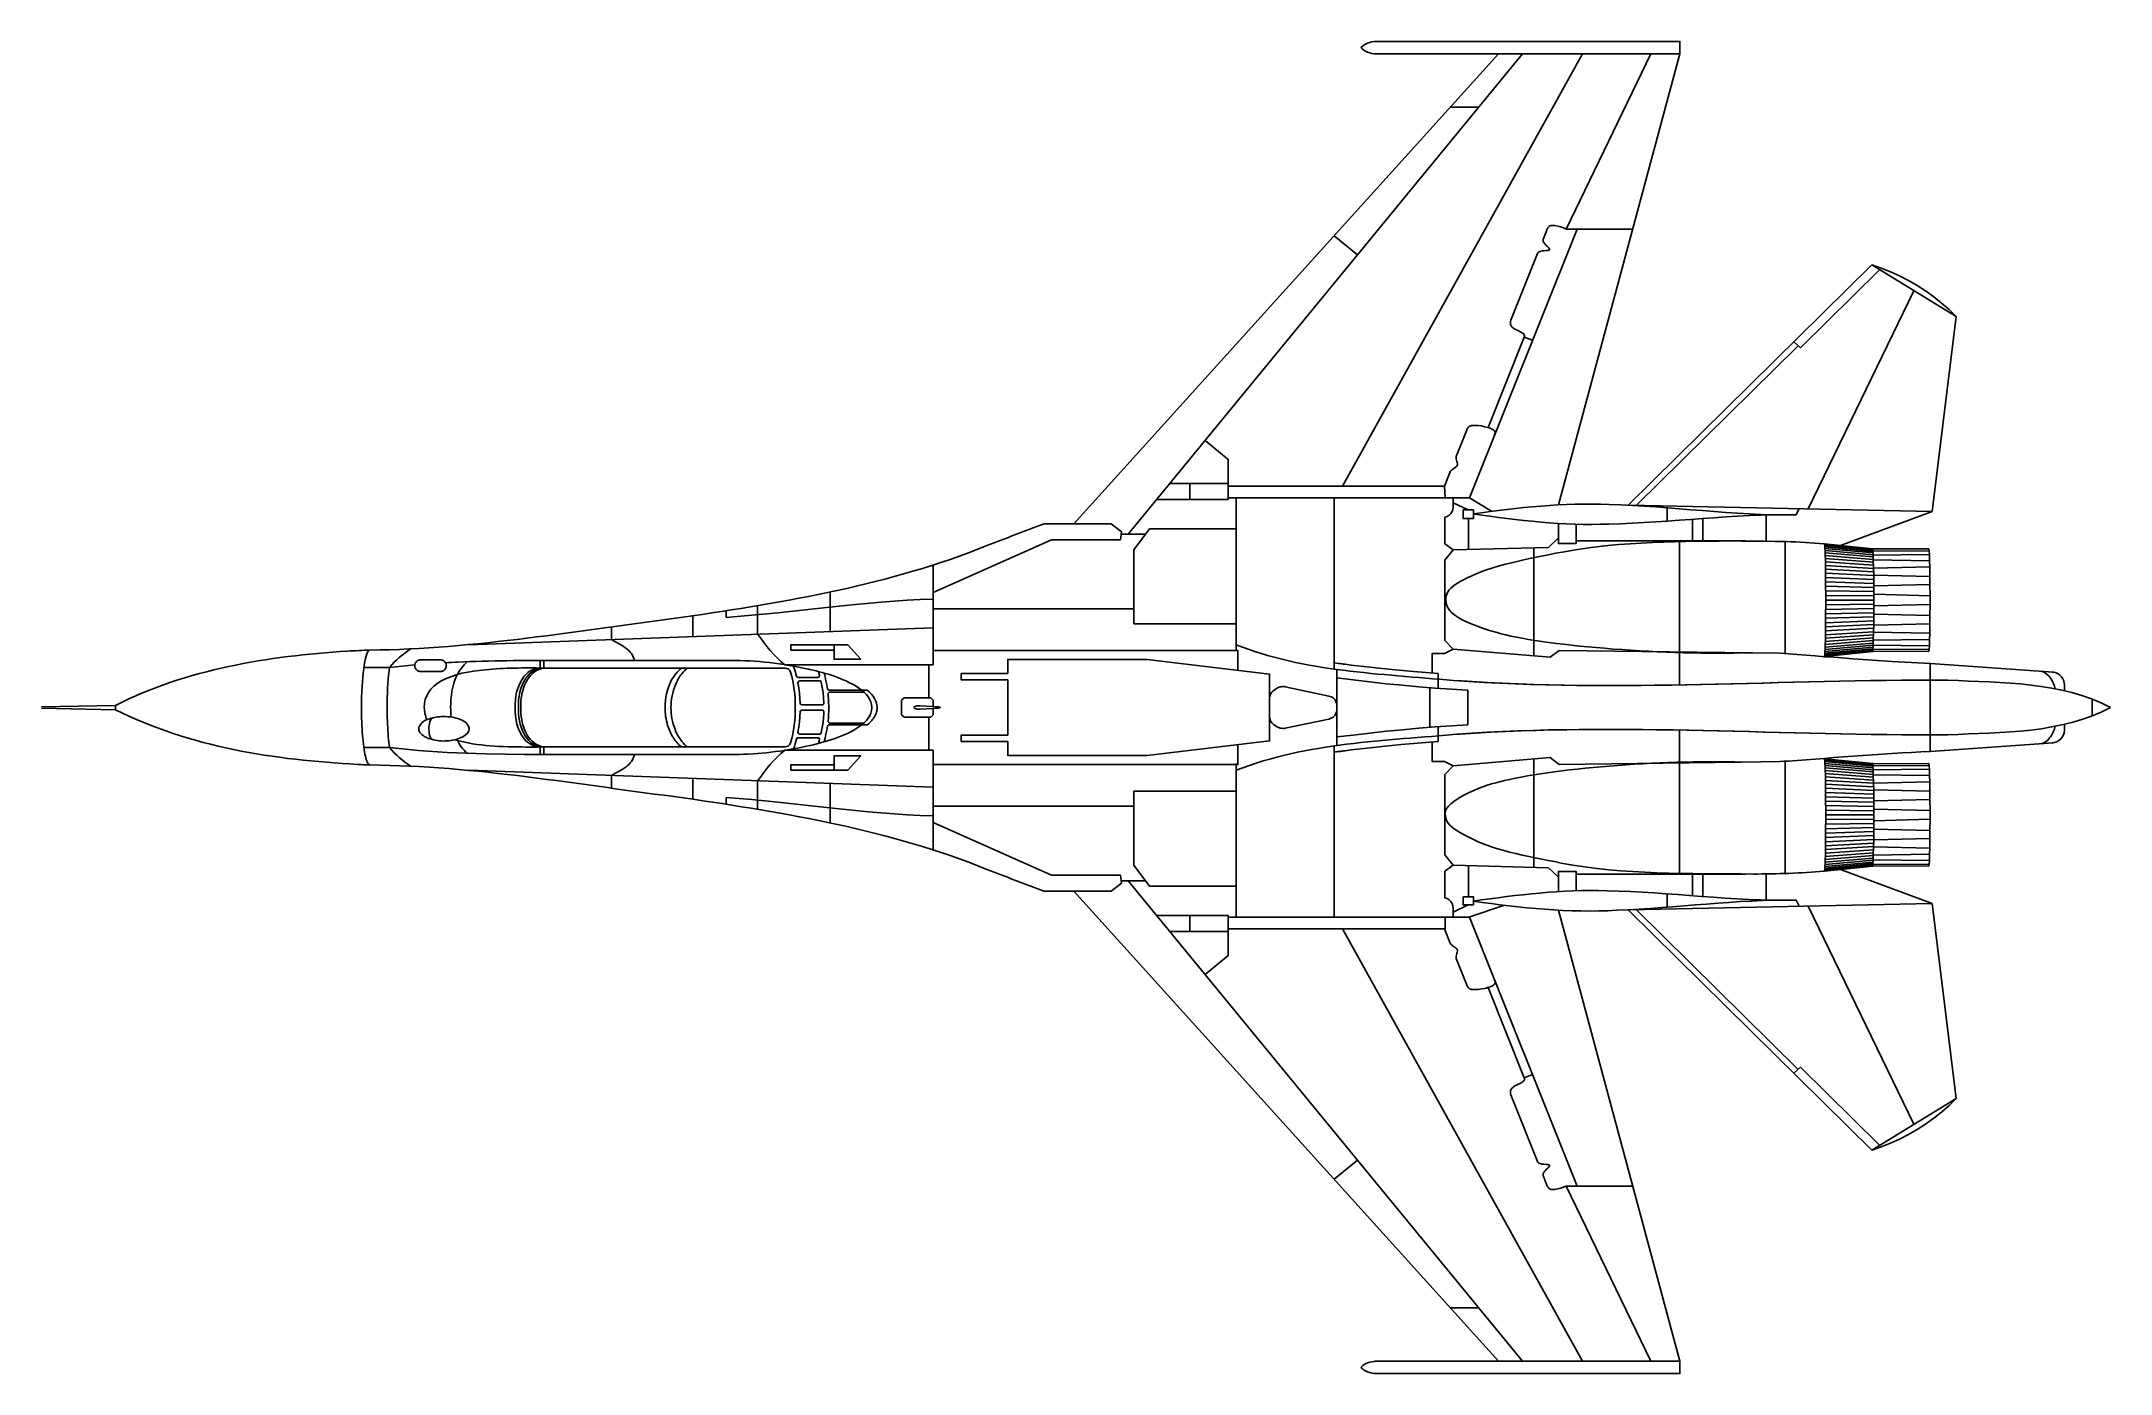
# Model space of a CAD drawing. Extents: x -236 to 154, y -126 to 126.
import ezdxf

# ---------------------------------------------------------------- set-up
doc = ezdxf.new("R2010")
doc.units = 0
doc.layers.add('Layer_1', color=7, linetype='CONTINUOUS')

msp = doc.modelspace()

# ---------------------------------------------------------------- linework, layer by layer
at = {"layer": 'Layer_1', "color": 7}
for points in [[(12.59, 124.59), (12.84, 124.82), (13.13, 125.05), (13.48, 125.26), (13.86, 125.42), (14.25, 125.55), (14.67, 125.65), (15.09, 125.74), (15.48, 125.76)], [(15.48, 123.4), (72.77, 123.4), (72.77, 125.76), (15.48, 125.76)], [(-41.56, 34.76), (38.52, 123.4)], [(-31.34, 32.82), (43.04, 123.4)], [(9.12, 41.87), (54.38, 123.4)], [(12.59, 124.59), (12.84, 124.34), (13.13, 124.11), (13.48, 123.92), (13.86, 123.73), (14.25, 123.61), (14.67, 123.5), (15.09, 123.44), (15.48, 123.4)], [(72.77, 123.4), (49.86, 38.35)], [(63.87, 90.36), (51.3, 90.36), (67.29, 123.4)], [(29.41, 113.33), (34.77, 113.33)], [(33.06, 39.66), (53.36, 90.36)], [(45.92, 85.77), (45.98, 85.88), (46.11, 85.98), (46.23, 86.06), (46.38, 86.15), (46.73, 86.23), (47.11, 86.27), (47.48, 86.31), (47.82, 86.33), (47.96, 86.36), (48.07, 86.4), (48.15, 86.42), (48.21, 86.48), (48.21, 86.52), (48.19, 86.61), (48.13, 86.69), (48.05, 86.79), (47.82, 87.02), (47.55, 87.27), (47.28, 87.54), (47.07, 87.84), (47, 87.98), (46.96, 88.13), (46.94, 88.27), (46.98, 88.4), (47.75, 90.36), (47.86, 90.57), (47.98, 90.73), (48.13, 90.86), (48.3, 90.94), (48.48, 91), (48.69, 91.03), (48.92, 91.03), (49.17, 91), (49.71, 90.9), (50.26, 90.75), (50.8, 90.57), (51.3, 90.36)], [(7.54, 89.11), (11.92, 85.5)], [(40.88, 73.16), (45.92, 85.77)], [(63.02, 38.26), (108.94, 83.58), (124.89, 73.85), (120.32, 37.09), (103.08, 30.65)], [(95.54, 67.95), (110.44, 82.64)], [(124.89, 73.85), (123.53, 75.16), (122.12, 76.41), (120.64, 77.6), (119.09, 78.68), (117.51, 79.71), (115.88, 80.66), (114.2, 81.52), (112.49, 82.29), (110.71, 82.98), (108.94, 83.58)], [(96.93, 37.59), (116.91, 78.7)], [(40.88, 73.16), (40.79, 72.89), (40.79, 72.62), (40.83, 72.35), (40.96, 72.08), (41.13, 71.87), (41.38, 71.66), (41.65, 71.49), (41.94, 71.33), (42.54, 71.03), (42.83, 70.89), (43.06, 70.74), (43.27, 70.57), (43.4, 70.41), (43.44, 70.2), (43.44, 70.07), (43.4, 69.95)], [(36.58, 52.92), (43.4, 69.95)], [(43.4, 69.95), (44.94, 69.37)], [(64.58, 38.26), (95.06, 68.36)], [(94.27, 69.09), (95.54, 67.95)], [(29.39, 44.5), (29.49, 44.68), (29.66, 44.85), (30.03, 45.14), (30.43, 45.43), (30.6, 45.56), (30.72, 45.73), (30.79, 45.89), (30.79, 46.1), (30.74, 46.31), (30.68, 46.54), (30.56, 47), (30.53, 47.23), (30.58, 47.43), (32.52, 52.29)], [(32.52, 52.29), (32.66, 52.65), (32.83, 52.92), (33.04, 53.1), (33.16, 53.19), (33.31, 53.25), (33.47, 53.29), (33.68, 53.31), (33.91, 53.33), (34.16, 53.33), (34.7, 53.29), (35.31, 53.21), (35.91, 53.08), (36.48, 52.94), (37, 52.77), (37.23, 52.67), (37.41, 52.58), (37.58, 52.48), (37.71, 52.38), (37.81, 52.27), (37.87, 52.15), (37.91, 52.02), (37.91, 51.88), (37.87, 51.71), (37.81, 51.52)], [(-12.43, 42.35), (-12.43, 46.91), (-16.81, 50.5)], [(28.35, 41.87), (29.41, 44.54)], [(-23.5, 42.35), (-12.43, 42.35), (-12.43, 39.37), (-25.96, 39.37)], [(-19.69, 39.37), (-19.69, 42.35)], [(-12.43, 41.87), (28.45, 41.87)], [(33.06, 39.66), (-12.43, 39.66)], [(-10.95, 10.87), (-10.95, 39.66)], [(7.56, 7.41), (7.56, 39.66)], [(28.51, 39.66), (28.37, 41.87)], [(33.06, 39.66), (28.59, 39.66)], [(29.97, 37.95), (29.97, 39.66)], [(33.06, 39.66), (37.21, 37.16)], [(28.45, 35.99), (28.87, 36.14), (29.24, 36.39), (29.56, 36.7), (29.78, 37.07), (29.93, 37.49), (29.97, 37.95)], [(28.45, 30.99), (28.45, 35.99)], [(29.97, 38.74), (32.83, 37.37)], [(32.91, 29.92), (32.91, 35.78)], [(63.08, 38.3), (120.32, 37.09)], [(70.37, 35.26), (70.37, 37.78)], [(75.17, 31.42), (75.17, 35.61)], [(77.09, 31.47), (77.09, 35.76)], [(89.03, 31.51), (89.03, 36.43)], [(94.7, 36.45), (95.27, 37.62)], [(-68.11, 21.83), (-45.81, 31.74), (-32.76, 31.74)], [(-47.18, 34.76), (-34.53, 34.76)], [(-47.18, 34.76), (-41.5, 34.76)], [(-34.53, 34.76), (-32.59, 33.26), (-32.76, 31.74)], [(-32.63, 32.82), (-28.05, 32.82)], [(-30.23, 29.86), (-27.3, 33.82)], [(-10.95, 33.82), (-27.3, 33.82)], [(47.98, 30.32), (49.84, 32.09)], [(49.84, 34.82), (49.84, 31.03), (53.18, 31.03), (53.18, 34.7)], [(85.11, 31.53), (53.18, 31.53)], [(72.69, 4.34), (72.69, 31.53)], [(92.6, 10.33), (92.6, 31.42)], [(-30.23, 29.86), (-30.23, 15.91), (-10.95, 15.91)], [(30.01, 29.84), (28.45, 30.99)], [(30.01, 11.1), (28.45, 12.77), (28.45, 27.88), (30.01, 29.84), (47.98, 30.32)], [(45.23, 9.85), (45.23, 30.26)], [(58.35, 30.61), (58.39, 30.61)], [(100.02, 30.99), (109.13, 30.07)], [(100.02, 30.99), (100.1, 30.42), (100.14, 29.26), (100.21, 27.57), (100.23, 26.19), (100.25, 24.65), (100.25, 22.98), (100.27, 21.25), (100.27, 20.38)], [(100.04, 30.97), (109.13, 30.05)], [(100.06, 30.84), (109.15, 29.94)], [(100.08, 30.67), (109.17, 29.78)], [(100.1, 30.42), (109.19, 29.55)], [(100.12, 30.09), (109.21, 29.26)], [(100.14, 29.71), (109.23, 28.9)], [(100.14, 29.26), (109.23, 28.51)], [(100.16, 28.76), (109.25, 28.03)], [(100.19, 28.19), (109.28, 27.51)], [(100.21, 27.57), (109.28, 26.94)], [(109.09, 30.01), (119.7, 30.05)], [(109.13, 30.07), (109.17, 29.78), (109.23, 28.86), (109.25, 28.03), (109.3, 26.42), (109.32, 25.09), (109.34, 23.04), (109.34, 21.48)], [(109.15, 30.01), (119.74, 30.05)], [(109.17, 29.69), (119.78, 29.63)], [(109.23, 28.86), (119.82, 28.99)], [(109.25, 27.96), (119.87, 27.8)], [(119.7, 30.05), (119.78, 29.63), (119.82, 28.99), (119.87, 27.8), (119.89, 26.63), (119.93, 24.84), (119.93, 23.31), (119.95, 21.19)], [(-68.11, 8.18), (-68.11, 27.03)], [(100.21, 26.9), (109.3, 26.34)], [(100.23, 26.19), (109.3, 25.69)], [(100.23, 25.42), (109.32, 25)], [(100.25, 24.65), (109.32, 24.27)], [(100.25, 23.82), (109.32, 23.52)], [(109.3, 26.42), (119.89, 26.63)], [(109.32, 25.09), (119.93, 24.84)], [(-107.16, 17.06), (-102.28, 17.5), (-97.4, 18), (-87.65, 19.06), (-82.77, 19.56), (-77.89, 20), (-75.45, 20.19), (-73.01, 20.33), (-70.55, 20.46), (-68.11, 20.56)], [(-87.54, 14.43), (-87.54, 21.88)], [(100.02, 9.76), (100.1, 10.33), (100.14, 11.49), (100.21, 13.18), (100.23, 14.58), (100.25, 16.1), (100.25, 17.77), (100.27, 19.5), (100.27, 20.38)], [(100.25, 22.98), (109.34, 22.75)], [(100.25, 22.13), (109.34, 21.98)], [(100.27, 21.25), (109.34, 21.17)], [(109.34, 20.38), (100.27, 20.38)], [(100.27, 19.5), (109.34, 19.58)], [(109.13, 10.68), (109.17, 10.97), (109.23, 11.89), (109.25, 12.72), (109.3, 14.33), (109.32, 15.66), (109.34, 17.71), (109.34, 19.27), (109.34, 21.48)], [(109.34, 23.04), (119.93, 23.31)], [(109.34, 21.48), (119.95, 21.19)], [(109.34, 21.48), (119.95, 21.19)], [(109.34, 19.27), (119.95, 19.56)], [(119.7, 10.7), (119.78, 11.14), (119.82, 11.77), (119.87, 12.95), (119.89, 14.12), (119.93, 15.91), (119.93, 17.44), (119.95, 19.56), (119.95, 21.19)], [(-107.16, 17.06), (-107.16, 18.37)], [(-68.11, 18.75), (-30.23, 18.75)], [(100.23, 15.33), (109.32, 15.77)], [(100.25, 18.62), (109.34, 18.77)], [(100.25, 17.77), (109.34, 18)], [(100.25, 16.94), (109.32, 17.23)], [(100.25, 16.1), (109.32, 16.48)], [(109.32, 15.66), (119.93, 15.91)], [(109.34, 17.71), (119.93, 17.44)], [(-155.71, 11.95), (-68.11, 15.14)], [(-128.8, 12.93), (-128.8, 15.31)], [(-128.8, 12.93), (-128.13, 12.58), (-127.45, 12.2), (-126.76, 11.79), (-126.11, 11.33), (-125.53, 10.85), (-125.26, 10.58), (-125.03, 10.29), (-124.84, 9.99), (-124.67, 9.66), (-124.55, 9.33), (-124.46, 8.97)], [(-86.79, 10.91), (-94.94, 10.91), (-94.94, 11.95), (-84.21, 11.95)], [(-86.79, 11.95), (-86.79, 9.2), (-81.75, 9.2), (-84.21, 11.95)], [(100.14, 11.49), (109.23, 12.25)], [(100.14, 11.04), (109.23, 11.85)], [(100.16, 12), (109.25, 12.72)], [(100.19, 12.56), (109.28, 13.25)], [(100.21, 13.85), (109.3, 14.41)], [(100.21, 13.18), (109.28, 13.81)], [(100.23, 14.58), (109.3, 15.08)], [(109.23, 11.89), (119.82, 11.77)], [(109.25, 12.79), (119.87, 12.95)], [(109.3, 14.33), (119.89, 14.12)], [(-175.94, 0.11), (-175.94, 1.11), (-175.92, 2.09), (-175.87, 3.07), (-175.83, 4.03), (-175.77, 4.95), (-175.71, 5.82), (-175.62, 6.64), (-175.52, 7.41), (-175.42, 8.12), (-175.31, 8.76), (-175.19, 9.33), (-175.06, 9.81), (-174.94, 10.22), (-174.79, 10.54), (-174.64, 10.77), (-174.5, 10.91), (-174.35, 10.95)], [(-175.5, 7.66), (-170.66, 7.66), (-170.25, 8.16), (-169.79, 8.64), (-169.31, 9.12), (-168.81, 9.56), (-167.76, 10.39), (-166.68, 11.16)], [(-170.66, 7.66), (-169.47, 7.78), (-168.29, 7.91), (-167.08, 8.03), (-165.89, 8.14)], [(-164.8, 9.1), (-164.95, 9.1), (-165.08, 9.06), (-165.2, 9.03), (-165.33, 8.97), (-165.43, 8.91), (-165.53, 8.83), (-165.62, 8.72), (-165.7, 8.62), (-165.78, 8.51), (-165.83, 8.39), (-165.87, 8.26), (-165.89, 8.14), (-165.91, 8.01), (-165.89, 7.87), (-165.87, 7.74), (-165.83, 7.62), (-165.78, 7.49), (-165.7, 7.39), (-165.62, 7.28), (-165.53, 7.18), (-165.43, 7.12), (-165.33, 7.03), (-165.2, 6.99), (-165.08, 6.95), (-164.95, 6.93), (-164.8, 6.91)], [(-164.8, 9.1), (-161.03, 9.1)], [(-161.03, 6.91), (-160.91, 6.93), (-160.78, 6.95), (-160.66, 6.99), (-160.53, 7.03), (-160.43, 7.12), (-160.32, 7.18), (-160.22, 7.28), (-160.13, 7.39), (-160.07, 7.49), (-160.01, 7.62), (-159.97, 7.74), (-159.95, 7.87), (-159.95, 8.01), (-159.95, 8.14), (-159.97, 8.26), (-160.01, 8.39), (-160.07, 8.51), (-160.13, 8.62), (-160.22, 8.72), (-160.32, 8.83), (-160.43, 8.91), (-160.53, 8.97), (-160.66, 9.03), (-160.78, 9.06), (-160.91, 9.1), (-161.03, 9.1)], [(-160.09, 8.56), (-159.51, 8.6), (-158.95, 8.62), (-158.36, 8.64), (-157.78, 8.68), (-156.61, 8.72), (-155.46, 8.76), (-154.3, 8.81), (-153.15, 8.85), (-151.98, 8.87), (-150.82, 8.89), (-149.67, 8.93), (-148.5, 8.93), (-147.33, 8.95), (-146.19, 8.97), (-145.02, 8.97), (-143.87, 8.97), (-142.71, 8.97), (-141.54, 8.97)], [(-142.25, 7.55), (-142.25, 8.97)], [(-141.54, 8.97), (-105.49, 8.97)], [(-141.54, 7.55), (-141.54, 8.97)], [(-68.11, 8.18), (-96.09, 8.18)], [(-93.88, 6.05), (-94.13, 6.99), (-94.44, 7.91)], [(-68.95, 1.93), (-68.95, 8.18)], [(-10.6, 7.14), (-10.6, 10.85), (-68.11, 10.85)], [(-54.02, 6.51), (-54.02, 9.18), (-27.75, 9.18), (-4.63, 6.41), (-4.63, 0.11)], [(7.56, 8.51), (8, 8.45), (8.35, 8.41), (8.67, 8.39), (8.92, 8.35), (9.12, 8.33), (9.29, 8.31), (9.6, 8.26), (10.77, 8.12), (13.13, 7.83), (17.82, 7.33), (22.49, 6.89), (27.18, 6.51)], [(26.03, 6.6), (26.03, 10.31), (28.37, 10.31), (30.01, 11.1), (48.26, 9.58), (49.99, 10.85), (91.66, 10.33)], [(84.61, 10.42), (91.66, 10.33)], [(91.66, 10.33), (93.24, 10.22), (94.89, 10.1), (96.58, 9.97), (98.29, 9.85), (100.04, 9.7), (101.81, 9.58), (105.44, 9.29), (109.09, 9.03), (112.78, 8.78), (116.45, 8.58), (120.03, 8.41), (143.19, 6.78)], [(100.02, 9.76), (109.13, 10.68)], [(100.04, 9.81), (109.13, 10.7)], [(100.06, 9.91), (109.15, 10.81)], [(100.08, 10.08), (109.17, 10.97)], [(100.1, 10.33), (109.19, 11.2)], [(100.12, 10.66), (109.21, 11.49)], [(109.09, 10.74), (119.7, 10.7)], [(109.15, 10.74), (119.74, 10.7)], [(109.17, 11.06), (119.78, 11.14)], [(119.99, 8.41), (119.99, 0.11)], [(-171.1, 0.11), (-171.1, 1.03), (-171.08, 1.95), (-171.06, 2.86), (-171.02, 3.74), (-170.95, 4.62), (-170.89, 5.43), (-170.83, 6.22), (-170.75, 6.97), (-170.66, 7.66)], [(-161.03, 6.91), (-164.8, 6.91)], [(-141.31, 7.55), (-141.24, 7.55), (-141.18, 7.55)], [(-141.18, 7.55), (-96.05, 7.55)], [(-95.01, 6.76), (-95.15, 7.08), (-95.38, 7.33), (-95.7, 7.49), (-96.05, 7.55)], [(-93.88, 6.05), (-93.82, 5.91), (-93.71, 5.82), (-93.57, 5.8)], [(-93.28, 5.16), (-93.46, 5.09), (-93.59, 4.95), (-93.61, 4.74)], [(-93.19, 0.93), (-93.24, 1.88), (-93.32, 2.84), (-93.44, 3.8), (-93.61, 4.74)], [(-93.57, 5.8), (-89.86, 5.8)], [(-93.28, 5.16), (-89.52, 5.16)], [(-89.86, 5.8), (-89.69, 5.82), (-89.59, 5.93), (-89.52, 6.07), (-89.52, 6.22)], [(-89.52, 6.22), (-89.71, 6.89)], [(-89.21, 4.89), (-89.27, 5.01), (-89.38, 5.12), (-89.52, 5.16)], [(-88.71, 0.95), (-88.77, 1.95), (-88.88, 2.93), (-89.02, 3.91), (-89.21, 4.89)], [(-88.04, 3.66), (-88.17, 4.41), (-88.32, 5.14), (-88.48, 5.89), (-88.69, 6.62)], [(-54.02, 6.51), (-62.82, 6.51), (-62.82, 5.32), (-54.02, 5.32)], [(-54.02, 0.11), (-54.02, 5.32)], [(-4.63, 1.95), (-4.61, 2.18), (-4.55, 2.38), (-4.47, 2.61), (-4.34, 2.82), (-4.2, 3.01), (-4.01, 3.2), (-3.59, 3.53), (-3.13, 3.8), (-2.63, 3.99), (-2.38, 4.03), (-2.13, 4.07), (-1.9, 4.07), (-1.67, 4.03)], [(-1.67, 4.03), (6.54, 2.28)], [(8.06, -2.66), (8.06, 7.35)], [(8.06, 5.68), (11.15, 5.3), (14.25, 4.93), (17.34, 4.59), (20.42, 4.3), (23.51, 4.03), (26.59, 3.78), (29.68, 3.55), (32.77, 3.36)], [(27.18, 3.74), (27.18, 6.51)], [(145.3, 3.28), (145.3, 4.3)], [(-236.33, 0.26), (-222.38, 0.51)], [(-222.38, 0.11), (-222.38, 0.51)], [(-222.38, 0.11), (-222.38, -0.3)], [(-175.94, 0.11), (-175.94, -0.58), (-175.92, -1.24), (-175.92, -1.91), (-175.9, -2.58), (-175.85, -3.24), (-175.83, -3.87), (-175.79, -4.49), (-175.75, -5.1), (-175.69, -5.7), (-175.64, -6.27), (-175.58, -6.79), (-175.5, -7.31), (-175.44, -7.79), (-175.37, -8.25), (-175.29, -8.66), (-175.21, -9.04), (-175.12, -9.39), (-175.04, -9.69), (-174.94, -9.96), (-174.85, -10.21), (-174.75, -10.39), (-174.64, -10.54), (-174.56, -10.64), (-174.46, -10.71), (-174.35, -10.73)], [(-171.1, 0.11), (-171.1, -0.53), (-171.1, -1.16), (-171.08, -1.81), (-171.06, -2.43), (-171.04, -3.06), (-171, -3.66), (-170.98, -4.24), (-170.93, -4.83), (-170.89, -5.39), (-170.83, -5.93), (-170.79, -6.45), (-170.72, -6.95), (-170.66, -7.43)], [(-93.19, 0.93), (-93.15, 0.76), (-93.03, 0.65), (-92.86, 0.59)], [(-92.86, 0.59), (-89.05, 0.59)], [(-89.05, 0.59), (-88.88, 0.65), (-88.75, 0.78), (-88.71, 0.95)], [(-88.04, 3.66), (-87.98, 3.51), (-87.86, 3.41), (-87.71, 3.36)], [(-87.59, 3.03), (-87.75, 2.99), (-87.88, 2.84), (-87.92, 2.68)], [(-87.77, 0.11), (-87.82, 1.38), (-87.92, 2.68)], [(-87.77, 0.11), (-87.79, -0.53), (-87.82, -1.16), (-87.86, -1.81), (-87.92, -2.45)], [(-80.54, 3.36), (-87.71, 3.36)], [(-87.59, 3.03), (-81.16, 3.03)], [(-80.54, 3.36), (-80.12, 2.99), (-79.75, 2.61), (-79.43, 2.24), (-79.16, 1.84), (-78.96, 1.43), (-78.79, 0.99), (-78.7, 0.57), (-78.66, 0.11)], [(-80.54, -3.14), (-80.33, -2.95), (-80.12, -2.79), (-79.93, -2.6), (-79.75, -2.41), (-79.58, -2.2), (-79.43, -2.01), (-79.29, -1.81), (-79.16, -1.62), (-79.04, -1.41), (-78.96, -1.2), (-78.85, -0.99), (-78.79, -0.78), (-78.73, -0.55), (-78.7, -0.35), (-78.66, -0.12), (-78.66, 0.11)], [(-74.06, 1.47), (-73.58, 1.93)], [(-74.06, 0.11), (-74.06, 1.47)], [(-74.06, 0.11), (-74.06, -1.24)], [(-73.58, 1.93), (-68.57, 1.93)], [(-71.72, 0.11), (-71.7, 0.17), (-71.66, 0.24), (-71.58, 0.28), (-71.47, 0.32), (-71.35, 0.36), (-71.2, 0.4), (-71.05, 0.43), (-70.89, 0.43), (-70.72, 0.43), (-70.55, 0.43)], [(-71.72, 0.11), (-71.72, 0.09), (-71.7, 0.07), (-71.7, 0.05), (-71.68, 0.01), (-71.66, -0.01), (-71.64, -0.03), (-71.6, -0.05), (-71.55, -0.08), (-71.51, -0.1), (-71.47, -0.1), (-71.43, -0.12), (-71.39, -0.14), (-71.32, -0.16), (-71.26, -0.16), (-71.2, -0.18), (-71.14, -0.18), (-71.07, -0.2), (-71.01, -0.2), (-70.95, -0.2), (-70.89, -0.2), (-70.8, -0.2), (-70.74, -0.2), (-70.68, -0.2), (-70.62, -0.2), (-70.55, -0.2)], [(-70.55, 0.43), (-67.11, 0.22)], [(-70.55, -0.2), (-67.11, 0.01)], [(-68.57, 1.93), (-68.11, 1.47)], [(-68.11, 1.47), (-68.11, 0.28)], [(-67.53, 0.11), (-67.53, 0.13), (-67.51, 0.15), (-67.49, 0.17), (-67.45, 0.17), (-67.38, 0.2), (-67.32, 0.22), (-67.26, 0.22), (-67.2, 0.22), (-67.11, 0.22), (-67.05, 0.22), (-66.99, 0.22), (-66.93, 0.2), (-66.88, 0.17), (-66.84, 0.17), (-66.8, 0.15), (-66.78, 0.13), (-66.78, 0.11)], [(-67.53, 0.11), (-67.53, 0.09), (-67.51, 0.07), (-67.49, 0.07), (-67.47, 0.05), (-67.45, 0.05), (-67.43, 0.03), (-67.38, 0.03), (-67.34, 0.03), (-67.3, 0.01), (-67.26, 0.01), (-67.22, 0.01), (-67.18, 0.01), (-67.13, 0.01), (-67.09, 0.01), (-67.05, 0.01), (-67.01, 0.01), (-66.97, 0.03), (-66.93, 0.03), (-66.91, 0.03), (-66.86, 0.05), (-66.84, 0.05), (-66.82, 0.07), (-66.8, 0.07), (-66.78, 0.09), (-66.78, 0.11)], [(-54.02, 0.11), (-54.02, -5.1)], [(-54.02, -6.29), (-54.02, -8.96), (-27.75, -8.96), (-4.63, -6.18), (-4.63, 0.11)], [(8.06, 0.38), (8.02, 0.82), (7.87, 1.24), (7.64, 1.59), (7.33, 1.91), (6.96, 2.13), (6.54, 2.28)], [(8.06, 2.89), (8.06, -7.12)], [(25.57, 0.11), (25.57, 3.86)], [(25.57, 0.11), (25.57, -3.64)], [(32.77, 0.11), (32.77, 3.36)], [(32.77, 0.11), (32.77, -3.14)], [(119.99, -8.21), (119.99, 0.11)], [(150.55, 0.11), (150.55, 1.7)], [(150.55, 0.11), (150.55, -1.47)], [(-236.33, -0.03), (-222.38, -0.3)], [(-93.19, -0.7), (-93.24, -1.66), (-93.32, -2.62), (-93.44, -3.58), (-93.61, -4.54)], [(-92.86, -0.39), (-93.03, -0.43), (-93.15, -0.53), (-93.19, -0.7)], [(-92.86, -0.39), (-89.05, -0.39)], [(-88.71, -0.72), (-88.73, -1.22), (-88.77, -1.72), (-88.88, -2.7), (-89.02, -3.68), (-89.21, -4.66)], [(-88.71, -0.72), (-88.75, -0.55), (-88.88, -0.43), (-89.05, -0.39)], [(-88.04, -3.43), (-88.17, -4.18), (-88.32, -4.91), (-88.48, -5.66), (-88.69, -6.39)], [(-87.71, -3.14), (-87.86, -3.18), (-87.98, -3.29), (-88.04, -3.43)], [(-87.92, -2.45), (-87.88, -2.62), (-87.75, -2.76), (-87.59, -2.83)], [(-80.54, -3.14), (-87.71, -3.14)], [(-87.59, -2.83), (-81.16, -2.83)], [(-74.06, -1.24), (-73.58, -1.7)], [(-73.58, -1.7), (-68.57, -1.7)], [(-68.95, -1.7), (-68.95, -7.96)], [(-68.57, -1.7), (-68.11, -1.24)], [(-68.11, -1.24), (-68.11, -0.05)], [(-4.63, -1.72), (-4.61, -1.95), (-4.55, -2.16), (-4.47, -2.39), (-4.34, -2.6), (-4.2, -2.79), (-4.01, -2.97), (-3.82, -3.16), (-3.59, -3.31), (-3.36, -3.45), (-3.13, -3.58), (-2.88, -3.68), (-2.63, -3.77), (-2.38, -3.81), (-2.13, -3.85), (-1.9, -3.85), (-1.67, -3.81)], [(-1.67, -3.81), (6.54, -2.06)], [(6.54, -2.06), (6.96, -1.91), (7.33, -1.68), (7.64, -1.39), (7.87, -1.01), (8.02, -0.6), (8.06, -0.16)], [(8.06, -5.45), (11.15, -5.08), (14.25, -4.7), (17.34, -4.37), (20.42, -4.08), (23.51, -3.81), (26.59, -3.56), (29.68, -3.33), (32.77, -3.14)], [(27.18, -3.51), (27.18, -6.29)], [(145.3, -3.06), (145.3, -4.08)], [(-175.5, -7.43), (-170.66, -7.43), (-170.25, -7.93), (-169.79, -8.43), (-169.31, -8.89), (-168.81, -9.33), (-168.29, -9.75), (-167.76, -10.17), (-167.22, -10.56), (-166.68, -10.94)], [(-170.66, -7.43), (-168.85, -7.64), (-167.03, -7.81), (-165.22, -7.98), (-163.41, -8.12), (-161.59, -8.25), (-159.76, -8.35), (-157.95, -8.43), (-156.13, -8.52), (-154.3, -8.58), (-152.48, -8.64), (-148.84, -8.71), (-145.19, -8.75), (-141.54, -8.75)], [(-142.25, -7.33), (-142.25, -8.75)], [(-141.54, -7.33), (-141.54, -8.75)], [(-141.18, -7.33), (-96.05, -7.33)], [(-96.05, -7.33), (-95.7, -7.27), (-95.38, -7.12), (-95.15, -6.85), (-95.01, -6.54)], [(-93.88, -5.83), (-94.13, -6.77), (-94.28, -7.23), (-94.44, -7.68)], [(-93.57, -5.58), (-93.71, -5.6), (-93.82, -5.7), (-93.88, -5.83)], [(-93.61, -4.54), (-93.59, -4.72), (-93.46, -4.87), (-93.28, -4.93)], [(-93.57, -5.58), (-89.86, -5.58)], [(-93.28, -4.93), (-89.52, -4.93)], [(-89.52, -6), (-89.52, -5.85), (-89.59, -5.7), (-89.69, -5.6), (-89.86, -5.58)], [(-89.52, -6), (-89.71, -6.66)], [(-89.52, -4.93), (-89.38, -4.89), (-89.27, -4.79), (-89.21, -4.66)], [(-10.6, -6.91), (-10.6, -10.64), (-68.11, -10.64)], [(-54.02, -6.29), (-62.82, -6.29), (-62.82, -5.1), (-54.02, -5.1)], [(7.56, -8.29), (7.79, -8.27), (8, -8.25), (8.19, -8.21), (8.35, -8.18), (8.52, -8.16), (8.67, -8.16), (8.79, -8.14), (8.92, -8.12), (9.12, -8.1), (9.29, -8.08), (9.6, -8.04), (10.77, -7.89), (13.13, -7.6), (15.46, -7.35), (17.82, -7.1), (20.15, -6.87), (22.49, -6.66), (24.84, -6.48), (27.18, -6.29)], [(7.56, -7.18), (7.56, -39.43)], [(26.03, -6.37), (26.03, -10.08), (28.37, -10.08), (30.01, -10.89), (48.26, -9.35), (49.99, -10.62), (84.32, -10.19), (91.66, -10.1)], [(72.69, -4.12), (72.69, -31.3)], [(91.66, -10.1), (92.45, -10.04), (93.24, -10), (94.06, -9.94), (94.89, -9.87), (96.58, -9.75), (98.29, -9.62), (100.04, -9.48), (101.81, -9.35), (103.6, -9.21), (105.44, -9.06), (109.09, -8.81), (112.78, -8.56), (114.61, -8.46), (116.45, -8.35), (118.24, -8.27), (120.03, -8.18), (143.19, -6.56)], [(145.29, -4.19), (145.3, -4.13), (145.3, -4.08)], [(-141.54, -8.75), (-105.49, -8.75)], [(-128.8, -12.71), (-128.49, -12.54), (-128.13, -12.35), (-127.45, -11.98), (-126.76, -11.56), (-126.42, -11.35), (-126.11, -11.12), (-125.8, -10.87), (-125.53, -10.62), (-125.26, -10.35), (-125.03, -10.06), (-124.84, -9.77), (-124.67, -9.44), (-124.61, -9.29), (-124.55, -9.1), (-124.51, -8.94), (-124.46, -8.75)], [(-68.11, -7.96), (-96.09, -7.96)], [(-86.79, -10.69), (-94.94, -10.69), (-94.94, -11.73), (-84.21, -11.73)], [(-86.79, -11.73), (-86.79, -8.98), (-81.75, -8.98), (-84.21, -11.73)], [(-68.11, -7.96), (-68.11, -26.8)], [(-10.95, -10.44), (-10.95, -39.43)], [(30.01, -10.89), (28.45, -12.54), (28.45, -27.66), (30.01, -29.62), (47.98, -30.12)], [(45.23, -9.62), (45.23, -30.03)], [(84.32, -10.19), (91.66, -10.1)], [(92.6, -10.1), (92.6, -31.2)], [(100.02, -9.54), (109.13, -10.46)], [(100.02, -9.54), (100.1, -10.1), (100.14, -11.27), (100.21, -12.96), (100.23, -14.36), (100.25, -15.9), (100.25, -17.54), (100.27, -19.28), (100.27, -20.15)], [(100.04, -9.58), (109.13, -10.48)], [(100.06, -9.69), (109.15, -10.58)], [(100.08, -9.85), (109.17, -10.75)], [(100.1, -10.1), (109.19, -10.98)], [(100.12, -10.44), (109.21, -11.27)], [(100.14, -10.81), (109.23, -11.62)], [(100.14, -11.27), (109.23, -12.04)], [(109.09, -10.52), (119.7, -10.48)], [(109.13, -10.46), (109.17, -10.75), (109.23, -11.67), (109.25, -12.5), (109.3, -14.13), (109.32, -15.44), (109.34, -17.48), (109.34, -19.05), (109.34, -21.26)], [(109.15, -10.52), (119.74, -10.48)], [(109.17, -10.83), (119.78, -10.92)], [(109.23, -11.67), (119.82, -11.54)], [(119.7, -10.48), (119.78, -10.92), (119.82, -11.54), (119.87, -12.73), (119.89, -13.9), (119.93, -15.69), (119.93, -17.21), (119.95, -19.34), (119.95, -20.96)], [(-155.71, -11.73), (-68.11, -14.92)], [(-128.8, -12.71), (-128.8, -15.08)], [(-87.54, -14.21), (-87.54, -21.65)], [(100.16, -11.77), (109.25, -12.5)], [(100.19, -12.33), (109.28, -13.02)], [(100.21, -12.96), (109.28, -13.58)], [(100.21, -13.63), (109.3, -14.19)], [(100.23, -14.36), (109.3, -14.86)], [(100.23, -15.11), (109.32, -15.54)], [(109.25, -12.56), (119.87, -12.73)], [(109.3, -14.13), (119.89, -13.9)], [(109.32, -15.44), (119.93, -15.69)], [(-107.16, -16.84), (-107.16, -18.15)], [(-107.16, -16.84), (-104.72, -17.04), (-102.28, -17.27), (-99.84, -17.52), (-97.4, -17.77), (-87.65, -18.84), (-85.21, -19.09), (-82.77, -19.34), (-80.33, -19.57), (-77.89, -19.78), (-75.45, -19.96), (-73.01, -20.11), (-70.55, -20.23), (-68.11, -20.34)], [(-68.11, -18.52), (-30.23, -18.52)], [(-30.23, -29.64), (-30.23, -15.69), (-10.95, -15.69)], [(100.25, -15.9), (109.32, -16.25)], [(100.25, -16.71), (109.32, -17)], [(100.25, -17.54), (109.34, -17.77)], [(100.25, -18.4), (109.34, -18.57)], [(100.27, -19.28), (109.34, -19.36)], [(109.34, -17.48), (119.93, -17.21)], [(109.34, -19.05), (119.95, -19.34)], [(-68.11, -21.61), (-45.81, -31.51), (-32.76, -31.51)], [(100.02, -30.76), (100.1, -30.2), (100.14, -29.03), (100.21, -27.34), (100.23, -25.97), (100.25, -24.42), (100.25, -22.76), (100.27, -21.03), (100.27, -20.15)], [(100.25, -21.9), (109.34, -21.76)], [(100.25, -22.76), (109.34, -22.53)], [(100.25, -23.59), (109.32, -23.3)], [(109.34, -20.15), (100.27, -20.15)], [(100.27, -21.03), (109.34, -20.96)], [(109.13, -29.84), (109.17, -29.55), (109.23, -28.64), (109.25, -27.8), (109.3, -26.2), (109.32, -24.86), (109.34, -22.82), (109.34, -21.26)], [(109.34, -21.26), (119.95, -20.96)], [(109.34, -21.26), (119.95, -20.96)], [(109.34, -22.82), (119.93, -23.09)], [(119.7, -29.82), (119.78, -29.41), (119.82, -28.76), (119.87, -27.57), (119.89, -26.4), (119.93, -24.61), (119.93, -23.09), (119.95, -20.96)], [(100.19, -27.97), (109.28, -27.3)], [(100.21, -26.68), (109.3, -26.11)], [(100.21, -27.34), (109.28, -26.72)], [(100.23, -25.22), (109.32, -24.78)], [(100.23, -25.97), (109.3, -25.47)], [(100.25, -24.42), (109.32, -24.05)], [(109.3, -26.2), (119.89, -26.4)], [(109.32, -24.86), (119.93, -24.61)], [(-30.23, -29.64), (-27.3, -33.6)], [(30.01, -29.62), (28.45, -30.76)], [(28.45, -30.76), (28.45, -35.76)], [(32.91, -29.7), (32.91, -35.58)], [(47.98, -30.12), (49.84, -31.87)], [(49.84, -34.6), (49.84, -30.8), (53.18, -30.8), (53.18, -34.47)], [(58.35, -30.39), (58.39, -30.39)], [(63.02, -38.04), (108.94, -83.36), (124.89, -73.62), (120.32, -36.87), (103.08, -30.43)], [(75.17, -31.2), (75.17, -35.39)], [(100.02, -30.76), (109.13, -29.84)], [(100.04, -30.74), (109.13, -29.82)], [(100.06, -30.62), (109.15, -29.72)], [(100.08, -30.45), (109.17, -29.55)], [(100.1, -30.2), (109.19, -29.32)], [(100.12, -29.89), (109.21, -29.03)], [(100.14, -29.03), (109.23, -28.28)], [(100.14, -29.49), (109.23, -28.68)], [(100.16, -28.53), (109.25, -27.8)], [(109.09, -29.78), (119.7, -29.82)], [(109.15, -29.78), (119.74, -29.82)], [(109.17, -29.47), (119.78, -29.41)], [(109.23, -28.64), (119.82, -28.76)], [(109.25, -27.74), (119.87, -27.57)], [(-47.18, -34.56), (-34.53, -34.56)], [(-47.18, -34.56), (-41.24, -34.56)], [(-41.56, -34.56), (38.52, -123.2)], [(-34.53, -34.56), (-32.59, -33.05), (-32.76, -31.51)], [(-32.63, -32.6), (-28.05, -32.6)], [(-31.34, -32.6), (43.04, -123.2)], [(-10.95, -33.6), (-27.3, -33.6)], [(85.11, -31.3), (53.18, -31.3)], [(70.37, -35.04), (70.37, -37.56)], [(77.09, -31.24), (77.09, -35.54)], [(89.03, -31.28), (89.03, -36.2)], [(29.97, -37.72), (29.93, -37.27), (29.78, -36.85), (29.56, -36.47), (29.24, -36.16), (28.87, -35.91), (28.45, -35.76)], [(29.97, -38.52), (32.83, -37.14)], [(29.97, -37.72), (29.97, -39.43)], [(33.11, -39.39), (39.46, -37.25)], [(72.77, -123.2), (49.86, -38.12)], [(63.08, -38.08), (120.32, -36.87)], [(64.58, -38.04), (95.06, -68.14)], [(94.7, -36.22), (95.27, -37.39)], [(96.93, -37.37), (116.91, -78.48)], [(-23.5, -42.12), (-12.43, -42.12), (-12.43, -39.14), (-25.96, -39.14)], [(-19.69, -39.14), (-19.69, -42.12)], [(-12.43, -42.12), (-12.43, -46.69), (-16.81, -50.27)], [(33.06, -39.43), (-12.43, -39.43)], [(-12.43, -41.64), (28.45, -41.64)], [(9.12, -41.64), (54.38, -123.2)], [(28.35, -41.64), (29.41, -44.31)], [(33.06, -39.43), (28.38, -39.43)], [(28.51, -39.43), (28.51, -41.64)], [(33.06, -39.43), (53.36, -90.15)], [(29.39, -44.27), (29.43, -44.37), (29.49, -44.46), (29.58, -44.54), (29.66, -44.62), (29.83, -44.79), (30.03, -44.94), (30.24, -45.06), (30.43, -45.21), (30.6, -45.35), (30.66, -45.42), (30.72, -45.5), (30.76, -45.58), (30.79, -45.67), (30.79, -45.77), (30.79, -45.88), (30.74, -46.08), (30.68, -46.31), (30.6, -46.54), (30.56, -46.77), (30.53, -46.9), (30.53, -47), (30.53, -47.11), (30.58, -47.21), (32.52, -52.07)], [(32.52, -52.07), (32.6, -52.25), (32.66, -52.42), (32.74, -52.57), (32.83, -52.69), (32.93, -52.8), (33.04, -52.88), (33.16, -52.96), (33.31, -53.03), (33.47, -53.07), (33.68, -53.09), (33.91, -53.11), (34.16, -53.11), (34.43, -53.09), (34.7, -53.07), (35, -53.03), (35.31, -52.98), (35.91, -52.86), (36.21, -52.8), (36.48, -52.71), (36.75, -52.63), (37, -52.55), (37.23, -52.44), (37.41, -52.36), (37.58, -52.25), (37.71, -52.15), (37.81, -52.05), (37.87, -51.92), (37.91, -51.8), (37.91, -51.65), (37.87, -51.48), (37.81, -51.3)], [(36.58, -52.69), (43.4, -69.75)], [(40.88, -72.93), (40.83, -72.81), (40.79, -72.66), (40.79, -72.54), (40.79, -72.39), (40.81, -72.25), (40.83, -72.12), (40.88, -71.98), (40.96, -71.85), (41.04, -71.75), (41.13, -71.64), (41.25, -71.54), (41.38, -71.43), (41.65, -71.27), (41.94, -71.1), (42.54, -70.81), (42.83, -70.66), (42.96, -70.6), (43.06, -70.52), (43.17, -70.43), (43.27, -70.35), (43.34, -70.27), (43.4, -70.18), (43.44, -70.08), (43.44, -69.97), (43.44, -69.85), (43.4, -69.75)], [(43.4, -69.75), (44.94, -69.14)], [(94.27, -68.87), (95.54, -67.72)], [(95.54, -67.72), (110.44, -82.44)], [(40.88, -72.93), (45.92, -85.55)], [(108.94, -83.36), (110.71, -82.75), (112.49, -82.07), (114.2, -81.29), (115.88, -80.44), (117.51, -79.48), (119.09, -78.46), (120.64, -77.38), (122.12, -76.19), (123.53, -74.94), (124.89, -73.62)], [(7.54, -88.88), (11.92, -85.3)], [(45.92, -85.55), (45.98, -85.67), (46.11, -85.76), (46.23, -85.84), (46.38, -85.92), (46.55, -85.96), (46.73, -86.01), (47.11, -86.05), (47.48, -86.09), (47.67, -86.11), (47.82, -86.11), (47.96, -86.13), (48.07, -86.17), (48.15, -86.19), (48.21, -86.26), (48.21, -86.3), (48.19, -86.38), (48.13, -86.46), (48.05, -86.57), (47.94, -86.67), (47.82, -86.8), (47.55, -87.05), (47.28, -87.32), (47.17, -87.46), (47.07, -87.61), (47, -87.76), (46.96, -87.9), (46.94, -88.05), (46.96, -88.11), (46.98, -88.17), (47.75, -90.15), (47.82, -90.26), (47.86, -90.34), (47.92, -90.45), (47.98, -90.51), (48.07, -90.57), (48.13, -90.63), (48.3, -90.72), (48.48, -90.78), (48.69, -90.8), (48.92, -90.8), (49.17, -90.78), (49.44, -90.74), (49.71, -90.7), (49.99, -90.61), (50.26, -90.53), (50.8, -90.34), (51.05, -90.24), (51.3, -90.15)], [(63.87, -90.15), (51.3, -90.15), (67.29, -123.2)], [(29.41, -113.11), (34.77, -113.11)], [(12.59, -124.36), (12.71, -124.24), (12.84, -124.11), (12.98, -123.99), (13.13, -123.88), (13.29, -123.78), (13.48, -123.7), (13.86, -123.51), (14.25, -123.38), (14.67, -123.28), (15.09, -123.22), (15.27, -123.2), (15.48, -123.2)], [(12.59, -124.36), (12.71, -124.49), (12.84, -124.59), (12.98, -124.72), (13.13, -124.82), (13.29, -124.93), (13.48, -125.03), (13.86, -125.2), (14.25, -125.34), (14.67, -125.45), (15.09, -125.51), (15.27, -125.51), (15.48, -125.53)], [(15.48, -123.2), (72.77, -123.2), (72.77, -125.53), (15.48, -125.53)]]:
    msp.add_lwpolyline(points, dxfattribs=at)
for points in [[(31.85, 35.78), (33.81, 35.78), (33.81, 37.37), (31.85, 37.37), (31.85, 35.78), (31.85, 35.78)], [(-165.14, -3.89), (-165.14, -3.89)], [(31.85, -35.58), (33.81, -35.58), (33.81, -37.14), (31.85, -37.14), (31.85, -35.58), (31.85, -35.58)]]:
    msp.add_lwpolyline(points, close=True, dxfattribs=at)
for points in [[(33.77, 36.64), (42.26, 37.8), (50.8, 38.83), (59.39, 38.39)], [(33.77, 36.64), (42.25, 35.43), (50.78, 34.35), (59.37, 34.72)], [(59.37, 34.72), (71.16, 34.93), (82.89, 36.69), (94.7, 36.45)], [(59.39, 38.39), (71.18, 38.1), (82.9, 36.26), (94.7, 36.45)], [(-57.96, 30.65), (-54.37, 32.03), (-50.79, 33.42), (-47.18, 34.76)], [(59.16, 30.7), (70.35, 31.6), (81.61, 31.62), (92.83, 31.41)], [(92.83, 31.41), (95.23, 31.32), (97.63, 31.21), (100.02, 30.99)], [(-115.3, 17.13), (-95.86, 20.01), (-76.27, 23.22), (-57.96, 30.65)], [(35.11, 25.62), (40.15, 27.63), (51.03, 29.72), (59.16, 30.7)], [(28.62, 20.27), (28.43, 22.26), (30.08, 23.62), (35.11, 25.62)], [(38.26, 14.23), (30.18, 16.6), (28.8, 18.28), (28.62, 20.27)], [(-174.35, 10.95), (-154.52, 11.12), (-134.93, 14.69), (-115.3, 17.13)], [(-113.44, 13.5), (-113.44, 14.8), (-113.44, 16.11), (-113.44, 17.42)], [(-101.22, 13.93), (-101.22, 15.74), (-101.22, 17.55), (-101.22, 19.35)], [(-96.09, 8.18), (-98.16, 9.74), (-99.67, 11.9), (-101.22, 13.93)], [(-10.95, 11.95), (2.04, 6.81), (16.27, 6.5), (30.01, 5.2)], [(84.43, 10.41), (68.95, 9.99), (46.33, 11.86), (38.26, 14.23)], [(-222.38, 0.51), (-208.85, 7.35), (-193.59, 9.79), (-178.59, 10.74)], [(-178.59, 10.74), (-177.18, 10.83), (-175.77, 10.89), (-174.35, 10.95)], [(-157.95, 6.15), (-157.46, 7.13), (-156.82, 8.02), (-155.99, 8.74)], [(-105.49, 8.97), (-100.54, 8.93), (-95.59, 8.28), (-90.76, 7.15)], [(-164.1, 0.11), (-164.16, 2.16), (-162.86, 4.04), (-161.09, 4.99)], [(-161.09, 4.99), (-158.53, 6.48), (-155.54, 6.94), (-152.64, 7.24)], [(-159.13, 0.11), (-159.1, 2.17), (-158.87, 4.29), (-157.95, 6.15)], [(-159.13, 0.11), (-159.1, 2.17), (-158.87, 4.29), (-157.95, 6.15)], [(-152.64, 7.24), (-148.95, 7.61), (-145.24, 7.59), (-141.54, 7.55)], [(-146.96, 0.11), (-147.02, 2.02), (-146.63, 4.02), (-145.54, 5.62)], [(-146.35, 0.11), (-146.42, 2.02), (-146.03, 4.02), (-144.94, 5.62)], [(-145.87, 0.11), (-145.98, 1.94), (-145.58, 3.84), (-144.62, 5.41)], [(-145.54, 5.62), (-144.81, 6.71), (-143.62, 7.59), (-142.25, 7.55)], [(-144.94, 5.62), (-144.2, 6.71), (-143.01, 7.59), (-141.64, 7.55)], [(-144.62, 5.41), (-143.91, 6.56), (-142.72, 7.54), (-141.31, 7.55)], [(-118.69, 0.11), (-118.68, 1.86), (-118.31, 3.62), (-117.5, 5.18)], [(-117.56, 0.11), (-117.56, 1.58), (-117.29, 3.05), (-116.72, 4.41)], [(-117.5, 5.18), (-117.01, 6.08), (-116.4, 6.94), (-115.56, 7.55)], [(-116.72, 4.41), (-116.44, 5.16), (-116.01, 5.86), (-115.52, 6.49)], [(-115.52, 6.49), (-115.19, 6.87), (-114.86, 7.27), (-114.44, 7.55)], [(-94.11, 0.11), (-94.08, 2.36), (-94.39, 4.61), (-95.01, 6.76)], [(-90.76, 7.15), (-87.68, 6.4), (-84.56, 5.46), (-81.92, 3.66)], [(30.01, 5.2), (61.08, 2.92), (92.2, 5.45), (123.28, 5.26)], [(30.66, 5.2), (61.73, 2.92), (92.2, 5.45), (123.28, 5.26)], [(123.28, 5.26), (133.62, 4.8), (144.59, 5.02), (154.01, 0.11)], [(123.28, 5.26), (133.62, 4.8), (144.59, 5.02), (154.01, 0.11)], [(140.71, 6.95), (141.58, 6.91), (142.25, 6.23), (142.72, 5.56)], [(142.72, 5.56), (143.12, 4.99), (143.36, 4.33), (143.55, 3.66)], [(143.31, 6.75), (143.2, 6.77), (143.09, 6.79), (142.99, 6.8)], [(145.3, 4.3), (145.33, 5.46), (144.45, 6.54), (143.31, 6.75)], [(-164.1, 0.11), (-164.09, -0.68), (-163.93, -1.48), (-163.6, -2.2)], [(-159.13, 0.11), (-159.1, -0.49), (-159.13, -1.09), (-159.05, -1.68)], [(-159.13, 0.11), (-159.1, -0.49), (-159.13, -1.09), (-159.05, -1.68)], [(-146.96, 0.11), (-147.01, -1.98), (-146.57, -4.18), (-145.22, -5.83)], [(-146.35, 0.11), (-146.41, -1.56), (-146.11, -3.27), (-145.33, -4.77)], [(-145.87, 0.11), (-145.98, -1.68), (-145.59, -3.52), (-144.69, -5.08)], [(-118.69, 0.11), (-118.7, -1.02), (-118.52, -2.16), (-118.19, -3.25)], [(-117.56, 0.11), (-117.55, -1.29), (-117.33, -2.7), (-116.79, -3.99)], [(-94.11, 0.11), (-94.08, -2.13), (-94.39, -4.38), (-95.01, -6.54)], [(-81.92, 3.66), (-80.77, 2.82), (-79.69, 1.61), (-79.66, 0.11)], [(-81.92, -3.43), (-80.77, -2.58), (-79.68, -1.4), (-79.66, 0.11)], [(123.28, -5.04), (133.6, -4.57), (144.62, -4.82), (154.01, 0.11)], [(123.28, -5.04), (133.6, -4.57), (144.62, -4.82), (154.01, 0.11)], [(-222.38, -0.3), (-208.24, -7.39), (-192.31, -9.79), (-176.67, -10.62)], [(-165.06, -3.47), (-165.13, -3.58), (-165.11, -3.86), (-165.14, -3.89)], [(-165.14, -3.89), (-165.13, -4.22), (-165.01, -4.55), (-164.76, -4.79)], [(-163.1, -2), (-163.88, -2.25), (-164.7, -2.69), (-165.06, -3.47)], [(-163.14, -2.91), (-163.22, -3.41), (-163.25, -3.92), (-163.2, -4.43)], [(-162.47, -1.83), (-162.94, -1.91), (-163.02, -2.52), (-163.14, -2.91)], [(-160.55, -1.6), (-161.41, -1.6), (-162.28, -1.72), (-163.1, -2)], [(-158.78, -1.71), (-159.37, -1.65), (-159.96, -1.57), (-160.55, -1.6)], [(-156.29, -2.74), (-156.99, -2.15), (-157.9, -1.9), (-158.78, -1.71)], [(-155.72, -4.28), (-155.5, -3.71), (-155.84, -3.09), (-156.29, -2.74)], [(-118.19, -3.25), (-117.94, -4.09), (-117.6, -4.91), (-117.1, -5.63)], [(-91.99, -7.21), (-88.49, -6.42), (-84.92, -5.47), (-81.92, -3.43)], [(30.66, -4.89), (61.3, -2.75), (92.63, -5.24), (123.28, -5.04)], [(31.31, -4.89), (61.95, -2.75), (92.63, -5.24), (123.28, -5.04)], [(142.69, -5.39), (143.08, -4.79), (143.39, -4.13), (143.55, -3.43)], [(-164.76, -4.79), (-164.24, -5.37), (-163.49, -5.67), (-162.76, -5.89)], [(-163.2, -4.43), (-163.17, -4.87), (-163.07, -5.32), (-162.86, -5.71)], [(-162.86, -5.71), (-162.78, -5.82), (-162.65, -5.95), (-162.51, -5.95)], [(-162.76, -5.89), (-161.78, -6.14), (-160.77, -6.27), (-159.76, -6.18)], [(-159.76, -6.18), (-158.86, -6.14), (-157.97, -5.93), (-157.14, -5.57)], [(-158.32, -5.97), (-153.97, -7.25), (-149.4, -7.28), (-144.9, -7.35)], [(-157.97, -5.87), (-157.52, -6.88), (-156.82, -7.79), (-155.99, -8.52)], [(-157.14, -5.57), (-156.56, -5.29), (-155.96, -4.9), (-155.72, -4.28)], [(-145.33, -4.77), (-144.66, -6.03), (-143.49, -7.17), (-142.02, -7.33)], [(-145.22, -5.83), (-144.5, -6.7), (-143.41, -7.39), (-142.25, -7.33)], [(-144.9, -7.35), (-143.78, -7.36), (-142.66, -7.33), (-141.54, -7.33)], [(-144.69, -5.08), (-144.02, -6.22), (-142.89, -7.18), (-141.54, -7.33)], [(-142.02, -7.33), (-141.89, -7.34), (-141.77, -7.33), (-141.64, -7.33)], [(-141.54, -7.33), (-141.42, -7.34), (-141.3, -7.33), (-141.18, -7.33)], [(-117.1, -5.63), (-116.69, -6.27), (-116.18, -6.88), (-115.56, -7.33)], [(-116.79, -3.99), (-116.53, -4.83), (-116.05, -5.57), (-115.52, -6.27)], [(-115.52, -6.27), (-115.19, -6.65), (-114.86, -7.05), (-114.44, -7.33)], [(-105.49, -8.75), (-100.95, -8.73), (-96.43, -8.14), (-91.99, -7.21)], [(-10.95, -11.73), (2.46, -6.46), (17.13, -6.19), (31.31, -4.89)], [(140.71, -6.73), (141.56, -6.69), (142.22, -6.03), (142.69, -5.39)], [(142.99, -6.58), (144.21, -6.49), (145.29, -5.43), (145.29, -4.19)], [(-176.67, -10.62), (-175.9, -10.67), (-175.12, -10.7), (-174.35, -10.73)], [(-174.35, -10.73), (-154.48, -10.89), (-134.85, -14.48), (-115.18, -16.92)], [(-96.09, -7.96), (-98.16, -9.52), (-99.66, -11.67), (-101.22, -13.71)], [(84.43, -10.19), (69.12, -9.74), (48.36, -11.38), (38.75, -13.9)], [(-113.44, -13.27), (-113.44, -14.58), (-113.44, -15.88), (-113.44, -17.19)], [(-101.22, -13.71), (-101.22, -15.52), (-101.22, -17.32), (-101.22, -19.13)], [(38.75, -13.9), (35.06, -14.68), (28.46, -17.63), (28.48, -19.8)], [(-115.18, -16.92), (-95.78, -19.79), (-76.23, -23), (-57.96, -30.43)], [(28.48, -19.8), (28.51, -21.97), (30.05, -22.7), (31.38, -23.5)], [(31.38, -23.5), (37.1, -26.99), (43.9, -27.83), (50.34, -29.22)], [(-57.96, -30.43), (-54.38, -31.82), (-50.77, -33.17), (-47.18, -34.56)], [(50.34, -29.22), (62.28, -31.48), (74.48, -31.17), (86.57, -31.31)], [(86.57, -31.31), (91.06, -31.27), (95.55, -31.16), (100.02, -30.76)], [(33.77, -36.41), (42.11, -35.24), (50.5, -34.14), (58.95, -34.48)], [(58.95, -34.48), (70.88, -34.67), (82.75, -36.46), (94.7, -36.22)], [(33.77, -36.41), (42.74, -37.68), (51.79, -38.66), (60.87, -38.13)], [(60.87, -38.13), (72.16, -37.72), (83.39, -36.05), (94.7, -36.22)]]:
    msp.add_open_spline(points, degree=3, dxfattribs=at)

doc.saveas('drawing.dxf')
